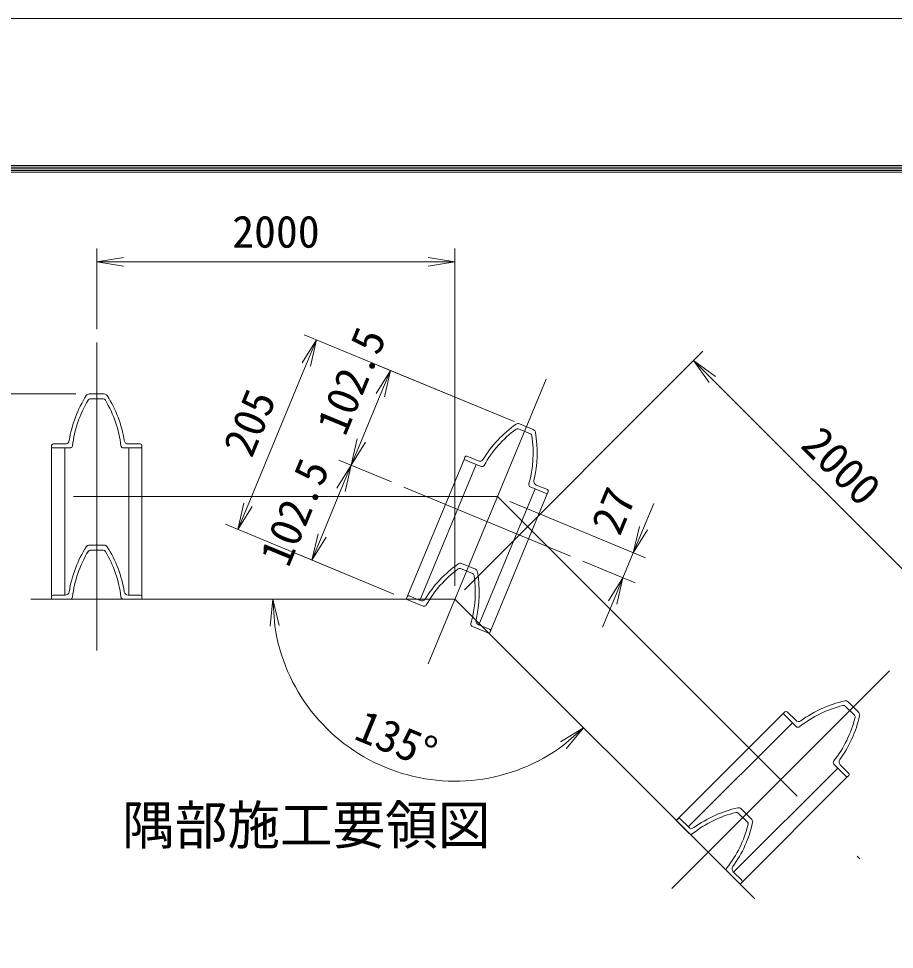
# Model space of a CAD drawing. Units: millimetres, scale not verified, with parts at other scales. Extents: x -8400 to 8400, y -5940 to 5940.
# Drawn here: x -668 to 1955, y 3151 to 5940 of the extents above; entities that cross this region are included whole.
import ezdxf
from ezdxf.enums import TextEntityAlignment as Align

# ---------------------------------------------------------------- set-up
doc = ezdxf.new("R2010")
doc.units = ezdxf.units.MM
doc.header["$LTSCALE"] = 40
doc.linetypes.add('USER1', pattern=[50.8, 31.75, -6.35, 6.35, -6.35])
for name, color, linetype, lineweight in [('0-0_D-STR1', 1, 'Continuous', 18), ('0-1_D-BMK', 2, 'USER1', 13), ('0-4_D-STR-DIM', 7, 'Continuous', 9), ('0-5_0', 7, 'Continuous', 9), ('0-B_D-TTL', 7, 'Continuous', 9)]:
    doc.layers.add(name, color=color, linetype=linetype, lineweight=lineweight)
doc.layers.add('0-8_D-TTL-TXT', color=7, linetype='Continuous')
doc.styles.add('ＭＳ ゴシック', font='')
doc.styles.get('ＭＳ ゴシック').set_extended_font_data('MS Gothic')

# ---------------------------------------------------------------- blocks, each defined once
blk = doc.blocks.new('_Open')
at = {"layer": '0-5_0'}
blk.add_line((-40, 6.67), (0, 0), dxfattribs=at)
blk.add_lwpolyline([(-40, -6.67), (0, 0), (-40, 0)], dxfattribs=at)

msp = doc.modelspace()

# ---------------------------------------------------------------- linework, layer by layer
at = {"layer": '0-0_D-STR1'}
for p, q in [((-456.2, 4815.49), (-411.17, 4815.49)), ((-453.01, 4800.49), (-414.36, 4800.49)), ((832.19, 4725.87), (873.8, 4708.63)), ((829.4, 4710.79), (865.11, 4696)), ((-568.69, 4653.49), (-568.69, 4660.99)), ((-568.69, 4653.49), (-568.69, 4660.99)), ((-527.96, 4665.49), (-564.19, 4665.49)), ((-339.41, 4665.49), (-303.19, 4665.49)), ((-298.69, 4653.49), (-298.69, 4660.99)), ((-513.62, 4653.49), (-568.69, 4653.49)), ((-568.69, 4200.49), (-568.69, 4653.49)), ((-529.69, 4212.49), (-529.69, 4653.49)), ((-353.75, 4653.49), (-298.69, 4653.49)), ((-337.69, 4653.49), (-337.69, 4212.49)), ((-298.69, 4653.49), (-298.69, 4200.49)), ((492.92, 4200.73), (666.27, 4619.25)), ((533.54, 4196.89), (702.3, 4604.32)), ((666.27, 4619.25), (669.14, 4626.17)), ((666.27, 4619.25), (669.14, 4626.17)), ((717.14, 4598.17), (666.27, 4619.25)), ((708.49, 4614.75), (675.02, 4628.61)), ((879.69, 4530.85), (710.93, 4123.41)), ((864.85, 4536.99), (915.72, 4515.92)), ((882.69, 4542.59), (916.16, 4528.73)), ((915.72, 4515.92), (918.59, 4522.85)), ((915.72, 4515.92), (742.37, 4097.4)), ((-456.2, 4362.49), (-411.17, 4362.49)), ((-453.01, 4347.49), (-414.36, 4347.49)), ((658.83, 4307.35), (700.44, 4290.12)), ((656.04, 4292.27), (691.75, 4277.48)), ((-527.96, 4212.49), (-564.19, 4212.49)), ((-339.41, 4212.49), (-303.19, 4212.49)), ((-568.69, 4200.49), (-568.69, 4207.99)), ((-568.69, 4200.49), (-568.69, 4207.99)), ((-513.62, 4200.49), (-568.69, 4200.49)), ((-353.75, 4200.49), (-298.69, 4200.49)), ((-298.69, 4200.49), (-298.69, 4207.99)), ((492.92, 4200.73), (495.79, 4207.66)), ((492.92, 4200.73), (495.79, 4207.66)), ((543.79, 4179.66), (492.92, 4200.73)), ((535.13, 4196.23), (501.67, 4210.09)), ((691.5, 4118.47), (742.37, 4097.4)), ((709.33, 4124.07), (742.8, 4110.21)), ((742.37, 4097.4), (745.24, 4104.33)), ((1808, 3879.96), (1835.34, 3852.63)), ((1816.36, 3892.82), (1848.2, 3860.98)), ((1301.95, 3537.49), (1622.27, 3857.81)), ((1622.27, 3857.81), (1627.57, 3863.11)), ((1622.27, 3857.81), (1627.57, 3863.11)), ((1661.2, 3818.87), (1622.27, 3857.81)), ((1659.55, 3837.5), (1633.93, 3863.11)), ((1338.01, 3518.4), (1649.84, 3830.23)), ((1785.61, 3694.47), (1473.77, 3382.63)), ((1774.25, 3705.82), (1813.19, 3666.89)), ((1792.87, 3704.17), (1818.49, 3678.56)), ((1813.19, 3666.89), (1492.87, 3346.57)), ((1813.19, 3666.89), (1818.49, 3672.19)), ((1496.04, 3572.5), (1527.88, 3540.66)), ((1301.95, 3537.49), (1307.25, 3542.79)), ((1301.95, 3537.49), (1307.25, 3542.79)), ((1339.23, 3517.18), (1313.61, 3542.79)), ((1487.69, 3559.64), (1515.02, 3532.31)), ((1340.88, 3498.55), (1301.95, 3537.49)), ((1453.93, 3385.5), (1492.87, 3346.57)), ((1472.56, 3383.85), (1498.17, 3358.24)), ((1492.87, 3346.57), (1498.17, 3351.87))]:
    msp.add_line(p, q, dxfattribs=at)
for centre, radius, start, end in [((-160.69, 4618.39), 360, 147.73028, 170.85863), ((-160.69, 4618.39), 348, 149.15113, 173.11764), ((-456.2, 4804.99), 10.5, 90, 147.73028), ((-453.01, 4792.99), 7.5, 90, 149.15113), ((-414.36, 4792.99), 7.5, 30.84887, 90), ((-411.17, 4804.99), 10.5, 32.26972, 90), ((-706.69, 4618.39), 348, 6.88236, 30.84887), ((-706.69, 4618.39), 360, 9.14137, 32.26972), ((1029.78, 4430.68), 360, 125.23028, 148.35863), ((828.17, 4716.17), 10.5, 67.5, 125.23028), ((1029.78, 4430.68), 348, 126.65113, 150.61764), ((826.53, 4703.86), 7.5, 67.5, 126.65113), ((525.35, 4639.63), 348, 344.38236, 8.34887), ((862.24, 4689.07), 7.5, 8.34887, 67.5), ((869.78, 4698.93), 10.5, 9.76972, 67.5), ((525.35, 4639.63), 360, 346.64137, 9.76972), ((-564.19, 4660.99), 4.5, 90, 180), ((-527.96, 4677.49), 12, 270, 350.85863), ((-513.62, 4660.99), 7.5, 270, 353.11764), ((-353.75, 4660.99), 7.5, 186.88236, 270), ((-339.41, 4677.49), 12, 189.14137, 270), ((-303.19, 4660.99), 4.5, 0, 90), ((673.3, 4624.45), 4.5, 67.5, 157.5), ((713.08, 4625.83), 12, 247.5, 328.35863), ((720.01, 4605.1), 7.5, 247.5, 330.61764), ((867.72, 4543.92), 7.5, 164.38236, 247.5), ((887.28, 4553.68), 12, 166.64137, 247.5), ((914.43, 4524.57), 4.5, 337.5, 67.5), ((-160.69, 4165.39), 360, 147.73028, 170.85863), ((-456.2, 4351.99), 10.5, 90, 147.73028), ((-411.17, 4351.99), 10.5, 32.26972, 90), ((-706.69, 4165.39), 360, 9.14137, 32.26972), ((-160.69, 4165.39), 348, 149.15113, 173.11764), ((-453.01, 4339.99), 7.5, 90, 149.15113), ((-414.36, 4339.99), 7.5, 30.84887, 90), ((-706.69, 4165.39), 348, 6.88236, 30.84887), ((856.43, 4012.17), 360, 125.23028, 148.35863), ((654.81, 4297.65), 10.5, 67.5, 125.23028), ((856.43, 4012.17), 348, 126.65113, 150.61764), ((653.17, 4285.34), 7.5, 67.5, 126.65113), ((351.99, 4221.11), 348, 344.38236, 8.34887), ((688.88, 4270.55), 7.5, 8.34887, 67.5), ((696.42, 4280.42), 10.5, 9.76972, 67.5), ((351.99, 4221.11), 360, 346.64137, 9.76972), ((-564.19, 4207.99), 4.5, 90, 180), ((-527.96, 4224.49), 12, 270, 350.85863), ((-339.41, 4224.49), 12, 189.14137, 270), ((-303.19, 4207.99), 4.5, 0, 90), ((-513.62, 4207.99), 7.5, 270, 353.11764), ((-353.75, 4207.99), 7.5, 186.88236, 270), ((499.95, 4205.94), 4.5, 67.5, 157.5), ((539.73, 4207.32), 12, 247.5, 328.35863), ((546.66, 4186.59), 7.5, 247.5, 330.61764), ((694.37, 4125.4), 7.5, 164.38236, 247.5), ((713.93, 4135.16), 12, 166.64137, 247.5), ((741.08, 4106.05), 4.5, 337.5, 67.5), ((1885.95, 3544.49), 348, 104.15113, 128.11764), ((1885.95, 3544.49), 360, 102.73028, 125.85863), ((1802.7, 3874.66), 7.5, 45, 104.15113), ((1808.93, 3885.4), 10.5, 45, 102.73028), ((1630.75, 3859.93), 4.5, 45, 135), ((1499.87, 3930.57), 360, 324.14137, 347.26972), ((1830.03, 3847.32), 7.5, 345.84887, 45), ((1840.78, 3853.55), 10.5, 347.26972, 45), ((1668.03, 3845.98), 12, 225, 305.85863), ((1499.87, 3930.57), 348, 321.88236, 345.84887), ((1666.5, 3824.18), 7.5, 225, 308.11764), ((1779.55, 3711.13), 7.5, 141.88236, 225), ((1801.36, 3712.66), 12, 144.14137, 225), ((1815.31, 3675.37), 4.5, 315, 45), ((1565.63, 3224.17), 360, 102.73028, 125.85863), ((1488.61, 3565.08), 10.5, 45, 102.73028), ((1310.43, 3539.61), 4.5, 45, 135), ((1565.63, 3224.17), 348, 104.15113, 128.11764), ((1482.38, 3554.34), 7.5, 45, 104.15113), ((1347.71, 3525.66), 12, 225, 305.85863), ((1179.55, 3610.25), 348, 321.88236, 345.84887), ((1179.55, 3610.25), 360, 324.14137, 347.26972), ((1509.71, 3527), 7.5, 345.84887, 45), ((1520.46, 3533.23), 10.5, 347.26972, 45), ((1346.19, 3503.86), 7.5, 225, 308.11764), ((1459.24, 3390.81), 7.5, 141.88236, 225), ((1481.04, 3392.34), 12, 144.14137, 225), ((1494.99, 3355.06), 4.5, 315, 45)]:
    msp.add_arc(centre, radius, start, end, dxfattribs=at)
at = {"layer": '0-1_D-BMK'}
for p, q in [((-433.69, 4969.24), (-433.69, 4046.74)), ((558.8, 4007.02), (911.83, 4859.3)), ((984.76, 4329.83), (485.87, 4536.48)), ((766.31, 4507.99), (-768.69, 4507.99)), ((766.31, 4507.99), (1851.72, 3422.58)), ((638.94, 4200.49), (-768.69, 4200.49)), ((638.94, 4200.49), (1634.29, 3205.15)), ((1288.69, 3333.31), (1941, 3985.62))]:
    msp.add_line(p, q, dxfattribs=at)
at = {"layer": '0-4_D-STR-DIM'}
for p, q in [((-433.69, 5009.24), (-433.69, 5251.33)), ((638.94, 4240.49), (638.94, 5251.33)), ((-353.69, 5211.33), (558.94, 5211.33)), ((816.04, 4732.56), (187.4, 4992.95)), ((667.23, 4228.78), (1381.99, 4943.54)), ((193.74, 4903.73), (19.62, 4483.37)), ((816.04, 4732.56), (409.13, 4901.11)), ((2055.61, 4213.36), (1410.28, 4858.69)), ((-496.2, 4815.49), (-1216.47, 4815.49)), ((-496.2, 4815.49), (-976.47, 4815.49)), ((415.47, 4811.89), (359.02, 4675.62)), ((448.91, 4551.79), (291.45, 4617.01)), ((448.91, 4551.79), (291.45, 4617.01)), ((297.79, 4527.8), (241.35, 4391.52)), ((803.27, 4492.69), (1210.27, 4324.1)), ((1203.93, 4413.32), (1234.54, 4487.23)), ((456.53, 4215.8), (-47.95, 4424.76)), ((456.53, 4215.8), (173.78, 4332.92)), ((1142.32, 4264.57), (1173.31, 4339.41)), ((1021.72, 4314.53), (1179.27, 4249.27)), ((1111.7, 4190.66), (1081.09, 4116.75))]:
    msp.add_line(p, q, dxfattribs=at)
msp.add_arc((638.94, 4200.49), 545.32, 188.41304, 306.58696, dxfattribs=at)
at = {"layer": '0-B_D-TTL', "color": 2, "lineweight": 18}
msp.add_lwpolyline([(-8400, 5940), (8400, 5940), (8400, -5940), (-8400, -5940)], close=True, dxfattribs=at)
at = {"layer": '0-B_D-TTL'}
for points in [[(-7860, 5500), (7860, 5500), (7860, -5500), (-7860, -5500)], [(-7855, 5495), (7855, 5495), (7855, -5495), (-7855, -5495)], [(-7850, 5490), (7850, 5490), (7850, -5490), (-7850, -5490)], [(-7845, 5485), (7845, 5485), (7845, -5485), (-7845, -5485)], [(-7840, 5480), (7840, 5480), (7840, -5480), (-7840, -5480)]]:
    msp.add_lwpolyline(points, close=True, dxfattribs=at)

# ---------------------------------------------------------------- block references
at = {"layer": '0-4_D-STR-DIM', "xscale": 2, "yscale": 2}
for p, rotation in [((-433.69, 5211.33), 180), ((224.35, 4977.64), 67.5), ((1353.71, 4915.26), 135), ((446.08, 4885.8), 67.5), ((328.41, 4601.71), 247.5), ((328.41, 4601.71), 67.5), ((-11, 4409.46), 247.5), ((1173.31, 4339.41), 247.5), ((210.73, 4317.61), 247.5), ((1142.32, 4264.57), 67.5), ((93.63, 4200.49), 94.20652), ((1024.54, 3814.9), 40.79348)]:
    msp.add_blockref('_Open', p, dxfattribs=dict(at, rotation=rotation))
msp.add_blockref('_Open', (638.94, 5211.33), dxfattribs=at)

# ---------------------------------------------------------------- texts
at = {"layer": '0-4_D-STR-DIM', "style": 'ＭＳ ゴシック'}
msp.add_text('2000', height=96.19, dxfattribs=at).set_placement((-27.87, 5224.82), align=Align.BOTTOM_LEFT)
for s, rotation, p in [('102.5', 67.5, (336.93, 4674.07)), ('205', 67.5, (57.2, 4609.38)), ('2000', 315, (1650.21, 4637.85)), ('102.5', 67.5, (166.9, 4280.81)), ('27', 67.5, (1159.5, 4375.68)), ('135°', 337.5, (321.42, 3756.38))]:
    msp.add_text(s, height=96.19, rotation=rotation, dxfattribs=at).set_placement(p, align=Align.BOTTOM_LEFT)
at = {"layer": '0-8_D-TTL-TXT', "style": 'ＭＳ ゴシック'}
msp.add_text('隅部施工要領図', height=115.5, dxfattribs=at).set_placement((-357.46, 3431.31), align=Align.BOTTOM_LEFT)

doc.saveas('drawing.dxf')
